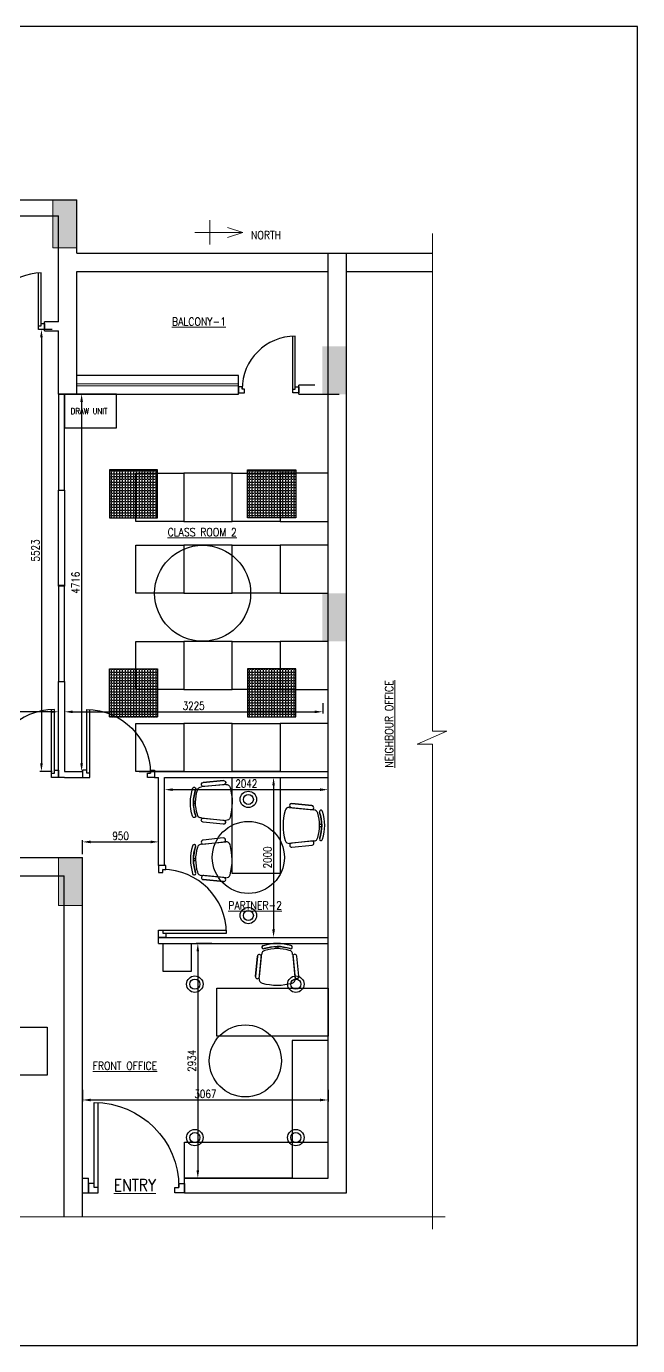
# Model space of a CAD drawing. Extents: x 541997 to 562020, y -699 to 15787.
# Drawn here: x 554383 to 562020, y -699 to 15787 of the extents above; entities that cross this region are included whole.
import ezdxf

# ---------------------------------------------------------------- set-up
doc = ezdxf.new("R2010")
doc.units = 0
doc.header["$LTSCALE"] = 10
doc.header["$PDMODE"] = 35
doc.layers.get('Defpoints').update_dxf_attribs({"linetype": 'CONTINUOUS'})
for name, color, linetype in [('chair', 81, 'CONTINUOUS'), ('door', 11, 'CONTINUOUS'), ('furniture', 211, 'CONTINUOUS'), ('LIGHT', 40, 'CONTINUOUS'), ('Partition', 10, 'CONTINUOUS'), ('WALL', 3, 'CONTINUOUS'), ('WINDOW', 253, 'CONTINUOUS')]:
    doc.layers.add(name, color=color, linetype=linetype)
for name, color, linetype, lineweight in [('Column', 253, 'CONTINUOUS', 15), ('EVP_DWV', 3, 'CONTINUOUS', 13), ('t', 8, 'CONTINUOUS', 15)]:
    doc.layers.add(name, color=color, linetype=linetype, lineweight=lineweight)
doc.styles.add('ROMANS', font='romans', dxfattribs={"width": 0.8})
doc.styles.add('S1', font='simplex.shx', dxfattribs={"width": 0.85, "bigfont": 'bigfont.shx'})
doc.dimstyles.get("Standard").update_dxf_attribs({"dimtxt": 5, "dimasz": 5, "dimexe": 2, "dimexo": 2, "dimgap": 1, "dimtad": 1, "dimdec": 0, "dimzin": 1, "dimdsep": 46, "dimtxsty": 'ROMANS', "dimcen": -5, "dimdle": 1, "dimadec": 1, "dimazin": 0, "dimtfac": 1, "dimtdec": 0, "dimtofl": 0, "dimtmove": 0, "dimatfit": 3, "dimfxl": 0, "dimtvp": 2, "dimtolj": 1, "dimtzin": 0, "dimarcsym": 0})
pattern_1 = [(0, (7087.5, -2131.038), (0, 34.925), [25.4, -9.525]), (90, (7087.5, -2131.038), (-34.925, 2e-15), [25.4, -9.525])]
pattern_2 = [(0, (8812.5, -2131.038), (0, 34.925), [25.4, -9.525]), (90, (8812.5, -2131.038), (-34.925, 2e-15), [25.4, -9.525])]

# ---------------------------------------------------------------- blocks, each defined once
blk = doc.blocks.new('A$C09AB007B')
at = {"layer": 'door'}
for p, q in [((0, 30), (0, 27)), ((3, 30), (0, 30)), ((3, 28.25), (3, 30)), ((0, 27), (1.75, 27)), ((1.75, 27), (1.75, 28.25)), ((1.75, 28.25), (3, 28.25)), ((0, 0), (0, 3)), ((0, 3), (1.75, 3)), ((1.75, 3), (1.75, 1.75)), ((1.75, 3), (28.22, 3)), ((1.75, 1.75), (3, 1.75)), ((1.75, 1.75), (28.25, 1.75)), ((3, 1.75), (3, 0)), ((3, 0), (0, 0))]:
    blk.add_line(p, q, dxfattribs=at)
blk.add_arc((1.75, 1.75), 26.5, 0, 90, dxfattribs=at)
blk = doc.blocks.new('CHAIR8')
at = {"layer": 'chair'}
for p, q in [((7.13, 8.35), (8.99, -3.48)), ((9.26, 7.67), (10.81, -2.18)), ((-11.48, 2.18), (-7.96, -7.15)), ((-5.81, -7.35), (-9.98, 3.87)), ((1.87, -8.44), (2.12, -9.4)), ((2.84, -8.18), (3.09, -9.14))]:
    blk.add_line(p, q, dxfattribs=at)
for points in [[(9.26, 7.67, 1), (7.28, 7.36), (8.84, -2.49, 1), (10.81, -2.18)], [(-9.61, 2.89, 1), (-11.48, 2.18), (-7.96, -7.15, 0.851355), (-6.03, -6.75)], [(9.27, -7.99, 1.233983), (8.51, -6.69, -0.159225), (-3.81, -9.92, 1.233983), (-3.83, -11.42, 0.157671)]]:
    blk.add_lwpolyline(points, format="xyb", close=True, dxfattribs=at)
for centre, radius, start, end in [((4.82, -17.75), 27.75, 89.14932, 120.21024), ((5.24, 8.1), 1.9, 7.64157, 90.16781), ((-10.55, 2.54), 1, 20.67395, 200.67395), ((-8.21, 4.57), 1.9, 119.19175, 201.71799), ((-2.59, 10.55), 19.5, 266.75957, 302.59999), ((7.12, -4.08), 1.97, 293.97065, 17.83766), ((9.02, -7.26), 0.767, 288.26834, 132.18535), ((-3.87, -6.96), 1.97, 191.52189, 275.3889), ((-3.98, -10.66), 0.767, 77.17421, 281.09121), ((-2.59, 10.55), 22, 266.75957, 302.59999), ((-2.59, 10.55), 20.5, 266.58581, 302.77375)]:
    blk.add_arc(centre, radius, start, end, dxfattribs=at)
blk = doc.blocks.new('*D188')
at = {"layer": 'Defpoints', "color": 0, "transparency": 16777216}
for p in [(551335, 7222), (551335, 7141), (554785, 7141)]:
    blk.add_point(p, dxfattribs=at)
at = {"layer": 'WINDOW', "color": 0, "lineweight": -2, "transparency": 16777216}
for p, q in [((551335, 7141), (551335, 7242)), ((554685, 7222), (551435, 7222)), ((554785, 7141), (554785, 7242))]:
    blk.add_line(p, q, dxfattribs=at)
at = {"layer": 'WINDOW', "color": 0, "transparency": 16777216}
for points in [[(551435, 7238), (551435, 7205), (551335, 7222)], [(554685, 7238), (554685, 7205), (554785, 7222)]]:
    blk.add_solid(points, dxfattribs=at)
at = {"layer": 'WINDOW', "color": 0, "transparency": 16777216, "insert": (553060, 7297), "char_height": 100, "attachment_point": 5, "style": 'ROMANS'}
blk.add_mtext('\\A1;3450', dxfattribs=at)
blk = doc.blocks.new('*D189')
at = {"layer": 'Defpoints', "color": 0, "transparency": 16777216}
for p in [(554860, 7329), (558085, 7329), (558085, 7222)]:
    blk.add_point(p, dxfattribs=at)
at = {"layer": 'WINDOW', "color": 0, "lineweight": -2, "transparency": 16777216}
for p, q in [((554860, 7329), (554860, 7202)), ((558085, 7329), (558085, 7202)), ((554960, 7222), (557985, 7222))]:
    blk.add_line(p, q, dxfattribs=at)
at = {"layer": 'WINDOW', "color": 0, "transparency": 16777216}
for points in [[(554960, 7238), (554960, 7205), (554860, 7222)], [(557985, 7238), (557985, 7205), (558085, 7222)]]:
    blk.add_solid(points, dxfattribs=at)
at = {"layer": 'WINDOW', "color": 0, "transparency": 16777216, "insert": (556473, 7297), "char_height": 100, "attachment_point": 5, "style": 'ROMANS'}
blk.add_mtext('\\A1;3225', dxfattribs=at)
blk = doc.blocks.new('*D191')
at = {"layer": 'Defpoints', "color": 0, "transparency": 16777216}
for p in [(555085, 5444), (556035, 5596), (556035, 5472)]:
    blk.add_point(p, dxfattribs=at)
at = {"layer": 'WINDOW', "color": 0, "lineweight": -2, "transparency": 16777216}
for p, q in [((555085, 5444), (555085, 5616)), ((556035, 5472), (556035, 5616)), ((555185, 5596), (555935, 5596))]:
    blk.add_line(p, q, dxfattribs=at)
at = {"layer": 'WINDOW', "color": 0, "transparency": 16777216}
for points in [[(555185, 5613), (555185, 5579), (555085, 5596)], [(555935, 5613), (555935, 5579), (556035, 5596)]]:
    blk.add_solid(points, dxfattribs=at)
at = {"layer": 'WINDOW', "color": 0, "transparency": 16777216, "insert": (555560, 5671), "char_height": 100, "attachment_point": 5, "style": 'ROMANS'}
blk.add_mtext('\\A1;950', dxfattribs=at)
blk = doc.blocks.new('*D192')
at = {"layer": 'Defpoints', "color": 0, "transparency": 16777216}
for p in [(554705, 12000), (554571, 6477), (554705, 6477)]:
    blk.add_point(p, dxfattribs=at)
at = {"layer": 'WINDOW', "color": 0, "lineweight": -2, "transparency": 16777216}
for p, q in [((554705, 12000), (554551, 12000)), ((554571, 11900), (554571, 6577)), ((554705, 6477), (554551, 6477))]:
    blk.add_line(p, q, dxfattribs=at)
at = {"layer": 'WINDOW', "color": 0, "transparency": 16777216}
for points in [[(554554, 11900), (554587, 11900), (554571, 12000)], [(554554, 6577), (554587, 6577), (554571, 6477)]]:
    blk.add_solid(points, dxfattribs=at)
at = {"layer": 'WINDOW', "color": 0, "transparency": 16777216, "insert": (554496, 9238), "char_height": 100, "attachment_point": 5, "rotation": 90, "style": 'ROMANS'}
blk.add_mtext('\\A1;5523', dxfattribs=at)
blk = doc.blocks.new('*D193')
at = {"layer": 'Defpoints', "color": 0, "transparency": 16777216}
for p in [(554960, 11193), (554960, 6477), (555073, 6477)]:
    blk.add_point(p, dxfattribs=at)
at = {"layer": 'WINDOW', "color": 0, "lineweight": -2, "transparency": 16777216}
for p, q in [((554960, 11193), (555093, 11193)), ((555073, 11093), (555073, 6577)), ((554960, 6477), (555093, 6477))]:
    blk.add_line(p, q, dxfattribs=at)
at = {"layer": 'WINDOW', "color": 0, "transparency": 16777216}
for points in [[(555056, 11093), (555089, 11093), (555073, 11193)], [(555056, 6577), (555089, 6577), (555073, 6477)]]:
    blk.add_solid(points, dxfattribs=at)
at = {"layer": 'WINDOW', "color": 0, "transparency": 16777216, "insert": (554998, 8835), "char_height": 100, "attachment_point": 5, "rotation": 90, "style": 'ROMANS'}
blk.add_mtext('\\A1;4716', dxfattribs=at)
blk = doc.blocks.new('*D194')
at = {"layer": 'Defpoints', "color": 0, "transparency": 16777216}
for p in [(557241, 6402), (557241, 4402), (557471, 4402)]:
    blk.add_point(p, dxfattribs=at)
at = {"layer": 'WINDOW', "color": 0, "lineweight": -2, "transparency": 16777216}
for p, q in [((557241, 6402), (557491, 6402)), ((557471, 6302), (557471, 4502)), ((557241, 4402), (557491, 4402))]:
    blk.add_line(p, q, dxfattribs=at)
at = {"layer": 'WINDOW', "color": 0, "transparency": 16777216}
for points in [[(557455, 6302), (557488, 6302), (557471, 6402)], [(557455, 4502), (557488, 4502), (557471, 4402)]]:
    blk.add_solid(points, dxfattribs=at)
at = {"layer": 'WINDOW', "color": 0, "transparency": 16777216, "insert": (557396, 5402), "char_height": 100, "attachment_point": 5, "rotation": 90, "style": 'ROMANS'}
blk.add_mtext('\\A1;2000', dxfattribs=at)
blk = doc.blocks.new('*D195')
at = {"layer": 'Defpoints', "color": 0, "transparency": 16777216}
for p in [(556110, 6159), (558152, 6249), (558152, 6159)]:
    blk.add_point(p, dxfattribs=at)
at = {"layer": 'WINDOW', "color": 0, "lineweight": -2, "transparency": 16777216}
for p, q in [((556110, 6159), (556110, 6269)), ((558152, 6159), (558152, 6269)), ((556210, 6249), (558052, 6249))]:
    blk.add_line(p, q, dxfattribs=at)
at = {"layer": 'WINDOW', "color": 0, "transparency": 16777216}
for points in [[(556210, 6265), (556210, 6232), (556110, 6249)], [(558052, 6265), (558052, 6232), (558152, 6249)]]:
    blk.add_solid(points, dxfattribs=at)
at = {"layer": 'WINDOW', "color": 0, "transparency": 16777216, "insert": (557131, 6324), "char_height": 100, "attachment_point": 5, "style": 'ROMANS'}
blk.add_mtext('\\A1;2042', dxfattribs=at)
blk = doc.blocks.new('*D199')
at = {"layer": 'Defpoints', "color": 0, "transparency": 16777216}
for p in [(555085, 2498), (558152, 2498), (558152, 2371)]:
    blk.add_point(p, dxfattribs=at)
at = {"layer": 'WINDOW', "color": 0, "lineweight": -2, "transparency": 16777216}
for p, q in [((555085, 2498), (555085, 2351)), ((558152, 2498), (558152, 2351)), ((555185, 2371), (558052, 2371))]:
    blk.add_line(p, q, dxfattribs=at)
at = {"layer": 'WINDOW', "color": 0, "transparency": 16777216}
for points in [[(555185, 2387), (555185, 2354), (555085, 2371)], [(558052, 2387), (558052, 2354), (558152, 2371)]]:
    blk.add_solid(points, dxfattribs=at)
at = {"layer": 'WINDOW', "color": 0, "transparency": 16777216, "insert": (556619, 2446), "char_height": 100, "attachment_point": 5, "style": 'ROMANS'}
blk.add_mtext('\\A1;3067', dxfattribs=at)
blk = doc.blocks.new('*D202')
at = {"layer": 'Defpoints', "color": 0, "transparency": 16777216}
for p in [(556699, 4327), (556525, 1393), (556843, 1393)]:
    blk.add_point(p, dxfattribs=at)
at = {"layer": 'WINDOW', "color": 0, "lineweight": -2, "transparency": 16777216}
for p, q in [((556699, 4327), (556505, 4327)), ((556525, 4227), (556525, 1493)), ((556843, 1393), (556505, 1393))]:
    blk.add_line(p, q, dxfattribs=at)
at = {"layer": 'WINDOW', "color": 0, "transparency": 16777216}
for points in [[(556508, 4227), (556541, 4227), (556525, 4327)], [(556508, 1493), (556541, 1493), (556525, 1393)]]:
    blk.add_solid(points, dxfattribs=at)
at = {"layer": 'WINDOW', "color": 0, "transparency": 16777216, "insert": (556450, 2860), "char_height": 100, "attachment_point": 5, "rotation": 90, "style": 'ROMANS'}
blk.add_mtext('\\A1;2934', dxfattribs=at)

msp = doc.modelspace()

# ---------------------------------------------------------------- hatches: boundary and pattern name
at = {"layer": 'Column'}
h = msp.add_hatch(color=256, dxfattribs=at)
h.dxf.hatch_style = 1
h.paths.add_polyline_path([(554715, 13021.4), (555015, 13021.4), (555015, 13621.4), (554715, 13621.4)])
h = msp.add_hatch(color=256, dxfattribs=at)
h.dxf.hatch_style = 1
h.paths.add_polyline_path([(558081.5, 11189.5), (558381.5, 11189.5), (558381.5, 11789.5), (558081.5, 11789.5)])
h = msp.add_hatch(color=256, dxfattribs=at)
h.dxf.hatch_style = 1
h.paths.add_polyline_path([(558081.5, 8101.4), (558381.5, 8101.4), (558381.5, 8701.4), (558081.5, 8701.4)])
h = msp.add_hatch(color=256, dxfattribs=at)
h.dxf.hatch_style = 1
h.paths.add_polyline_path([(554785, 4801.4), (555085, 4801.4), (555085, 5401.4), (554785, 5401.4)])
at = {"layer": 'LIGHT'}
h = msp.add_hatch(dxfattribs=at)
h.set_pattern_fill('ANGLE', color=256, scale=5)
h.set_pattern_definition(pattern_1)
h.paths.add_polyline_path([(556022.5, 10247.8), (555422.5, 10247.8), (555422.5, 9647.8), (556022.5, 9647.8)])
h = msp.add_hatch(dxfattribs=at)
h.set_pattern_fill('ANGLE', color=256, scale=5)
h.set_pattern_definition(pattern_2)
h.paths.add_polyline_path([(557747.5, 10247.8), (557147.5, 10247.8), (557147.5, 9647.8), (557747.5, 9647.8)])
h = msp.add_hatch(dxfattribs=at)
h.set_pattern_fill('ANGLE', color=256, scale=5)
h.set_pattern_definition(pattern_1)
h.paths.add_polyline_path([(556022.5, 7158.1), (555422.5, 7158.1), (555422.5, 7758.1), (556022.5, 7758.1)])
h = msp.add_hatch(dxfattribs=at)
h.set_pattern_fill('ANGLE', color=256, scale=5)
h.set_pattern_definition(pattern_2)
h.paths.add_polyline_path([(557747.5, 7158.1), (557147.5, 7158.1), (557147.5, 7758.1), (557747.5, 7758.1)])

# ---------------------------------------------------------------- linework, layer by layer
at = {"layer": 'Column'}
for points in [[(554715, 13021.4), (555015, 13021.4), (555015, 13621.4), (554715, 13621.4)], [(554785, 4801.4), (555085, 4801.4), (555085, 5401.4), (554785, 5401.4)]]:
    msp.add_lwpolyline(points, close=True, dxfattribs=at)
at = {"layer": 'furniture'}
for points in [[(555752, 9602), (555752, 10202), (556352, 10202), (556352, 9602)], [(556952, 10202), (556352, 10202), (556352, 9602), (556952, 9602)], [(556952, 10202), (557552, 10202), (557552, 9602), (556952, 9602)], [(558152, 10202), (557552, 10202), (557552, 9602), (558152, 9602)], [(555752, 8702.9), (555752, 9302.9), (556352, 9302.9), (556352, 8702.9)], [(556952, 9302.9), (556352, 9302.9), (556352, 8702.9), (556952, 8702.9)], [(556952, 9302.9), (557552, 9302.9), (557552, 8702.9), (556952, 8702.9)], [(558152, 9302.9), (557552, 9302.9), (557552, 8702.9), (558152, 8702.9)], [(555752, 7502), (555752, 8102), (556352, 8102), (556352, 7502)], [(556952, 8102), (556352, 8102), (556352, 7502), (556952, 7502)], [(556952, 8102), (557552, 8102), (557552, 7502), (556952, 7502)], [(558152, 8102), (557552, 8102), (557552, 7502), (558152, 7502)], [(555752, 6476.6), (555752, 7076.6), (556352, 7076.6), (556352, 6476.6)], [(556952, 7076.6), (556352, 7076.6), (556352, 6476.6), (556952, 6476.6)], [(556952, 7076.6), (557552, 7076.6), (557552, 6476.6), (556952, 6476.6)], [(558152, 7076.6), (557552, 7076.6), (557552, 6476.6), (558152, 6476.6)], [(556953.3, 5201.6), (556953.3, 6401.6), (557553.3, 6401.6), (557553.3, 5201.6)], [(556442.5, 3976.6), (556092.5, 3976.6), (556092.5, 4326.6), (556442.5, 4326.6)], [(558152, 3169.2), (556761.5, 3169.2), (556761.5, 3769.2), (558152, 3769.2)], [(557702, 1842.6), (558152, 1842.6), (558152, 3115.3), (557702, 3115.3)], [(556359, 1842.6), (557702, 1842.6), (557702, 1392.6), (556359, 1392.6)]]:
    msp.add_lwpolyline(points, close=True, dxfattribs=at)
at = {"layer": 'LIGHT'}
for points in [[(555422.5, 9647.8), (556022.5, 9647.8), (556022.5, 10247.8), (555422.5, 10247.8)], [(557747.5, 9647.8), (557147.5, 9647.8), (557147.5, 10247.8), (557747.5, 10247.8)], [(555422.5, 7758.1), (556022.5, 7758.1), (556022.5, 7158.1), (555422.5, 7158.1)], [(557747.5, 7758.1), (557147.5, 7758.1), (557147.5, 7158.1), (557747.5, 7158.1)]]:
    msp.add_lwpolyline(points, close=True, dxfattribs=at)
for centre, radius in [((556585, 8702.9), 600), ((557156, 6126.6), 102.5), ((557156, 6126.6), 62.5), ((557156, 5401.6), 450), ((557156, 4676.6), 102.5), ((557156, 4676.6), 62.5), ((556487.5, 3818.1), 102.5), ((556487.5, 3818.1), 62.5), ((557749.5, 3818.1), 102.5), ((557749.5, 3818.1), 62.5), ((557118.5, 2859.6), 450), ((556487.5, 1901.1), 102.5), ((557749.5, 1901.1), 102.5), ((556487.5, 1901.1), 62.5), ((557749.5, 1901.1), 62.5)]:
    msp.add_circle(centre, radius, dxfattribs=at)
at = {"layer": 'Partition'}
for p, q in [((554860, 6476.6), (555085, 6476.6)), ((555790.5, 6476.6), (558152, 6476.6)), ((555985, 6476.6), (558152, 6476.6)), ((554860, 6401.6), (554785, 6401.6)), ((554860, 6401.6), (555085, 6401.6)), ((555985, 6401.6), (556035, 6401.6)), ((556035, 5301.6), (556035, 6401.6)), ((556110, 5301.6), (556110, 6401.6)), ((556110, 6401.6), (558152, 6401.6)), ((556035, 4326.6), (556035, 4401.6)), ((556035, 4401.6), (558152, 4401.6)), ((556035, 4326.6), (558152, 4326.6))]:
    msp.add_line(p, q, dxfattribs=at)
for points in [[(554860, 9992.6), (554860, 11192.6), (554785, 11192.6), (554785, 9992.6)], [(554860, 9992.6), (554860, 8792.6), (554785, 8792.6), (554785, 9992.6)], [(554860, 7601.6), (554860, 8801.6), (554785, 8801.6), (554785, 7601.6)]]:
    msp.add_lwpolyline(points, close=True, dxfattribs=at)
msp.add_lwpolyline([(554860, 6401.6), (554785, 6401.6), (554785, 7601.6), (554860, 7601.6), (554860, 6476.6)], dxfattribs=at)
at = {"layer": 'WALL'}
for p, q in [((551341, 13621.4), (555015, 13621.4)), ((555015, 12952.6), (555015, 13621.4)), ((551341, 13419.5), (554785, 13419.5)), ((554785, 12094.6), (554785, 13419.5)), ((555015, 12952.6), (559455.9, 12952.6)), ((558152, 1392.6), (558152, 12952.6)), ((558382, 1209), (558382, 12952.6)), ((555015, 11192.6), (555015, 12722.6)), ((555015, 12722.6), (558152, 12722.6)), ((558382, 12722.6), (559455.9, 12722.6)), ((554610.2, 11982.7), (554610.2, 12094.6)), ((554785, 12094.6), (554610.2, 12094.6)), ((554610.2, 11982.7), (554785, 11982.7)), ((554785, 11192.6), (554785, 11982.7)), ((557035, 11422.6), (555015, 11422.6)), ((557785, 11189.5), (557785, 11304.5)), ((557985, 11304.5), (557785, 11304.5)), ((554785, 11192.6), (557035, 11192.6)), ((557785, 11192.6), (558290.2, 11192.6)), ((547485, 5401.4), (555085, 5401.4)), ((554970, 5401.4), (554970, 5401.6)), ((555085, 912.3), (555085, 5401.6)), ((547251.3, 5171.4), (554855, 5171.4)), ((554855, 912.3), (554855, 5171.4)), ((555085, 1392.6), (555159, 1392.6)), ((555159, 1209), (555159, 1392.6)), ((556359, 1209), (556359, 1392.6)), ((556359, 1392.6), (558152, 1392.6)), ((555085, 1209), (555159, 1209)), ((556359, 1209), (558382, 1209))]:
    msp.add_line(p, q, dxfattribs=at)
at = {"layer": 'WINDOW', "lineweight": 18}
for p, q in [((556674.9, 13366.6), (556674.9, 13060.2)), ((556893.9, 13276.2), (557086.4, 13213.4)), ((556893.9, 13150.7), (557086.4, 13213.4)), ((555015, 11320.1), (557035, 11320.1)), ((555015, 11295.1), (557035, 11295.1))]:
    msp.add_line(p, q, dxfattribs=at)
at = {"layer": 'WINDOW'}
msp.add_line((557035, 11189.5), (557035, 11422.6), dxfattribs=at)
for points in [[(562020, 15787.5), (541997.5, 15787.5), (541997.5, -698.9), (562020, -698.9)], [(555510, 10772.6), (555510, 11192.6), (554860, 11192.6), (554860, 10772.6)]]:
    msp.add_lwpolyline(points, close=True, dxfattribs=at)
at = {"layer": 'WINDOW', "lineweight": 18}
for points in [[(557086.4, 13213.4), (556485.4, 13213.4)], [(559455.9, 755.4), (559455.9, 6816.2), (559263.8, 6816.2), (559638.1, 6980.1), (559455.9, 6980.1), (559455.9, 13198.4)], [(545548.2, 912.1), (552633.6, 912.1), (552633.6, 1104.2), (552797.5, 729.9), (552797.5, 912.1), (559613.7, 912.1)]]:
    msp.add_lwpolyline(points, dxfattribs=at)
at = {"layer": 'WINDOW'}
msp.add_lwpolyline([(554640.7, 2681.5), (554215.4, 2681.5, -0.1989124), (553473, 2989.1), (553317.2, 3144.8, 0.1989124), (552999, 3276.6), (552573.7, 3276.6), (552573.7, 3876.6), (552999, 3876.6, -0.1989124), (553741.5, 3569.1), (553897.2, 3413.3, 0.1989124), (554215.4, 3281.5), (554640.7, 3281.5)], format="xyb", close=True, dxfattribs=at)

# ---------------------------------------------------------------- block references
at = {"layer": 'chair', "extrusion": (9e-16, -2.61e-14, -1), "xscale": -25.3999999999393, "yscale": 25.3999999999393, "zscale": -25.3999999999393, "rotation": 104.5396783129736}
msp.add_blockref('CHAIR8', (-556715.6, 5377), dxfattribs=at)
at = {"layer": 'EVP_DWV', "extrusion": (0, 0, -1)}
for p, xscale, yscale, zscale, rotation in [((-554610.2, 11999.6), -24.99981190184749, 24.99981190184749, -24.99981190184749, 270), ((-557785, 11209.5), -24.99981190184749, 24.99981190184749, -24.99981190184749, 270), ((-555159, 1209), 40.00000000000207, 40.00000000000207, -40.00000000000207, 90)]:
    msp.add_blockref('A$C09AB007B', p, dxfattribs=dict(at, xscale=xscale, yscale=yscale, zscale=zscale, rotation=rotation))
at = {"layer": 'EVP_DWV', "color": 7, "extrusion": (0, 0, -1), "yscale": 30.0000000000102, "zscale": -30.0000000000102}
for p, xscale, rotation in [((-554785, 6401.6), -30.0000000000102, 270), ((-555085, 6401.6), 30.0000000000102, 90.00000000000001)]:
    msp.add_blockref('A$C09AB007B', p, dxfattribs=dict(at, xscale=xscale, rotation=rotation))
at = {"layer": 'EVP_DWV', "color": 7, "extrusion": (0, 0, -1), "xscale": -30.00000000000144, "yscale": 30.00000000000144, "zscale": -30.00000000000144}
msp.add_blockref('A$C09AB007B', (-556035, 4401.6), dxfattribs=at)
at = {"layer": 'furniture', "extrusion": (9e-16, 2.61e-14, -1), "xscale": 25.39999999993932, "yscale": 25.39999999993932, "zscale": -25.39999999993932, "rotation": 75.46032168702641}
msp.add_blockref('CHAIR8', (-556715.6, 6085.3), dxfattribs=at)
at = {"layer": 'furniture', "extrusion": (-9e-16, 2.61e-14, -1), "xscale": -25.39999999993932, "yscale": 25.39999999993932, "zscale": -25.39999999993932, "rotation": 284.5396783129736}
msp.add_blockref('CHAIR8', (-557827.8, 5797.9), dxfattribs=at)
at = {"layer": 'furniture', "extrusion": (-2.61e-14, -9e-16, -1), "xscale": -25.39999999993932, "yscale": 25.39999999993932, "zscale": -25.39999999993932, "rotation": 194.5396783129736}
msp.add_blockref('CHAIR8', (-557520.3, 4043.6, 0), dxfattribs=at)

# ---------------------------------------------------------------- texts
at = {"layer": 't', "color": 0, "style": 'S1', "width": 0.85}
for s, height, p in [('NORTH', 100.13, (557189.5, 13129.5)), ('%%UBALCONY-1', 100.126, (556201.9, 12047.4)), ('DRAW UNIT', 75.09, (554936.2, 10941.7)), ('%%UCLASS ROOM 2', 100.126, (556146.9, 9416.9)), ('%%UPARTNER-2', 100.126, (556905.3, 4752.4)), ('%%UFRONT OFFICE', 100.126, (555210.9, 2747.9)), ('%%UENTRY', 150.19, (555475.1, 1232.7))]:
    msp.add_text(s, height=height, dxfattribs=at).set_placement(p)
msp.add_text('%%UNEIGHBOUR OFFICE', height=100.126, rotation=90, dxfattribs=at).set_placement((558964.8, 6521.7))

# ---------------------------------------------------------------- dimensions: what is measured, and where the dimension line sits
at = {"layer": 'WINDOW'}
for base, p1, p2, picture, middle in [((554570.8, 6476.6), (554704.6, 11999.5), (554704.6, 6476.6), '*D192', (554495.8, 9238.1)), ((555072.8, 6476.6), (554960, 11192.6), (554960, 6476.6), '*D193', (554997.8, 8834.6)), ((557471.5, 4401.6), (557241.3, 6401.6), (557241.3, 4401.6), '*D194', (557396.5, 5401.6)), ((556524.6, 1392.6), (556699, 4326.6), (556843.5, 1392.6), '*D202', (556449.6, 2859.6))]:
    dim = msp.add_linear_dim(base=base, p1=p1, p2=p2, angle=90, dimstyle='Standard', override={"dimtxt": 100, "dimasz": 100, "dimexe": 20, "dimexo": 0, "dimgap": 25}, dxfattribs=at)
    dim.commit()
    dim.dimension.update_dxf_attribs({"geometry": picture, "text_midpoint": middle})
for base, p1, p2, picture, middle in [((551335, 7221.7), (554785, 7141.4), (551335, 7141.4), '*D188', (553060, 7296.7)), ((558085, 7221.7), (554860, 7329), (558085, 7329), '*D189', (556472.5, 7296.7)), ((558152, 6248.6), (556110, 6158.9), (558152, 6158.9), '*D195', (557131, 6323.6)), ((556035, 5596.1), (555085, 5443.7), (556035, 5471.7), '*D191', (555560, 5671.1)), ((558152, 2370.7), (555085, 2498.3), (558152, 2498.3), '*D199', (556618.5, 2445.7))]:
    dim = msp.add_linear_dim(base=base, p1=p1, p2=p2, dimstyle='Standard', override={"dimtxt": 100, "dimasz": 100, "dimexe": 20, "dimexo": 0, "dimgap": 25}, dxfattribs=at)
    dim.commit()
    dim.dimension.update_dxf_attribs({"geometry": picture, "text_midpoint": middle})

doc.saveas('drawing.dxf')
